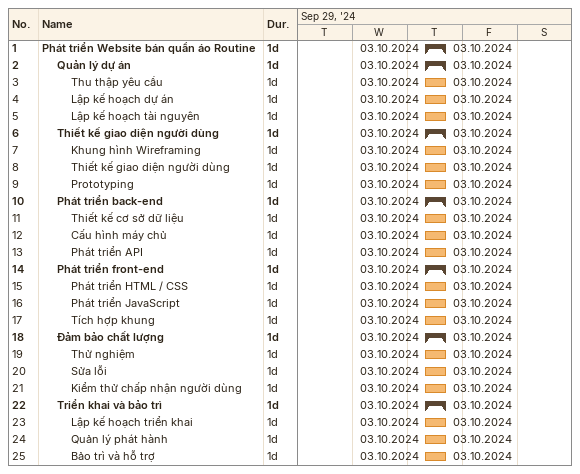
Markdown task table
| ID | Level | Task | Duration | Start | Finish |
|---|---|---|---|---|---|
| 1 | 1 | **Phát triển Website bán quần áo Routine** | 1d | 2024-10-03 | 2024-10-03 |
| 2 | 2 | **Quản lý dự án** | 1d | 2024-10-03 | 2024-10-03 |
| 3 | 3 | Thu thập yêu cầu | 1d | 2024-10-03 | 2024-10-03 |
| 4 | 3 | Lập kế hoạch dự án | 1d | 2024-10-03 | 2024-10-03 |
| 5 | 3 | Lập kế hoạch tài nguyên | 1d | 2024-10-03 | 2024-10-03 |
| 6 | 2 | **Thiết kế giao diện người dùng** | 1d | 2024-10-03 | 2024-10-03 |
| 7 | 3 | Khung hình Wireframing | 1d | 2024-10-03 | 2024-10-03 |
| 8 | 3 | Thiết kế giao diện người dùng | 1d | 2024-10-03 | 2024-10-03 |
| 9 | 3 | Prototyping | 1d | 2024-10-03 | 2024-10-03 |
| 10 | 2 | **Phát triển back-end** | 1d | 2024-10-03 | 2024-10-03 |
| 11 | 3 | Thiết kế cơ sở dữ liệu | 1d | 2024-10-03 | 2024-10-03 |
| 12 | 3 | Cấu hình máy chủ | 1d | 2024-10-03 | 2024-10-03 |
| 13 | 3 | Phát triển API | 1d | 2024-10-03 | 2024-10-03 |
| 14 | 2 | **Phát triển front-end** | 1d | 2024-10-03 | 2024-10-03 |
| 15 | 3 | Phát triển HTML / CSS | 1d | 2024-10-03 | 2024-10-03 |
| 16 | 3 | Phát triển JavaScript | 1d | 2024-10-03 | 2024-10-03 |
| 17 | 3 | Tích hợp khung | 1d | 2024-10-03 | 2024-10-03 |
| 18 | 2 | **Đảm bảo chất lượng** | 1d | 2024-10-03 | 2024-10-03 |
| 19 | 3 | Thử nghiệm | 1d | 2024-10-03 | 2024-10-03 |
| 20 | 3 | Sửa lỗi | 1d | 2024-10-03 | 2024-10-03 |
| 21 | 3 | Kiểm thử chấp nhận người dùng | 1d | 2024-10-03 | 2024-10-03 |
| 22 | 2 | **Triển khai và bảo trì** | 1d | 2024-10-03 | 2024-10-03 |
| 23 | 3 | Lập kế hoạch triển khai | 1d | 2024-10-03 | 2024-10-03 |
| 24 | 3 | Quản lý phát hành | 1d | 2024-10-03 | 2024-10-03 |
| 25 | 3 | Bảo trì và hỗ trợ | 1d | 2024-10-03 | 2024-10-03 |
